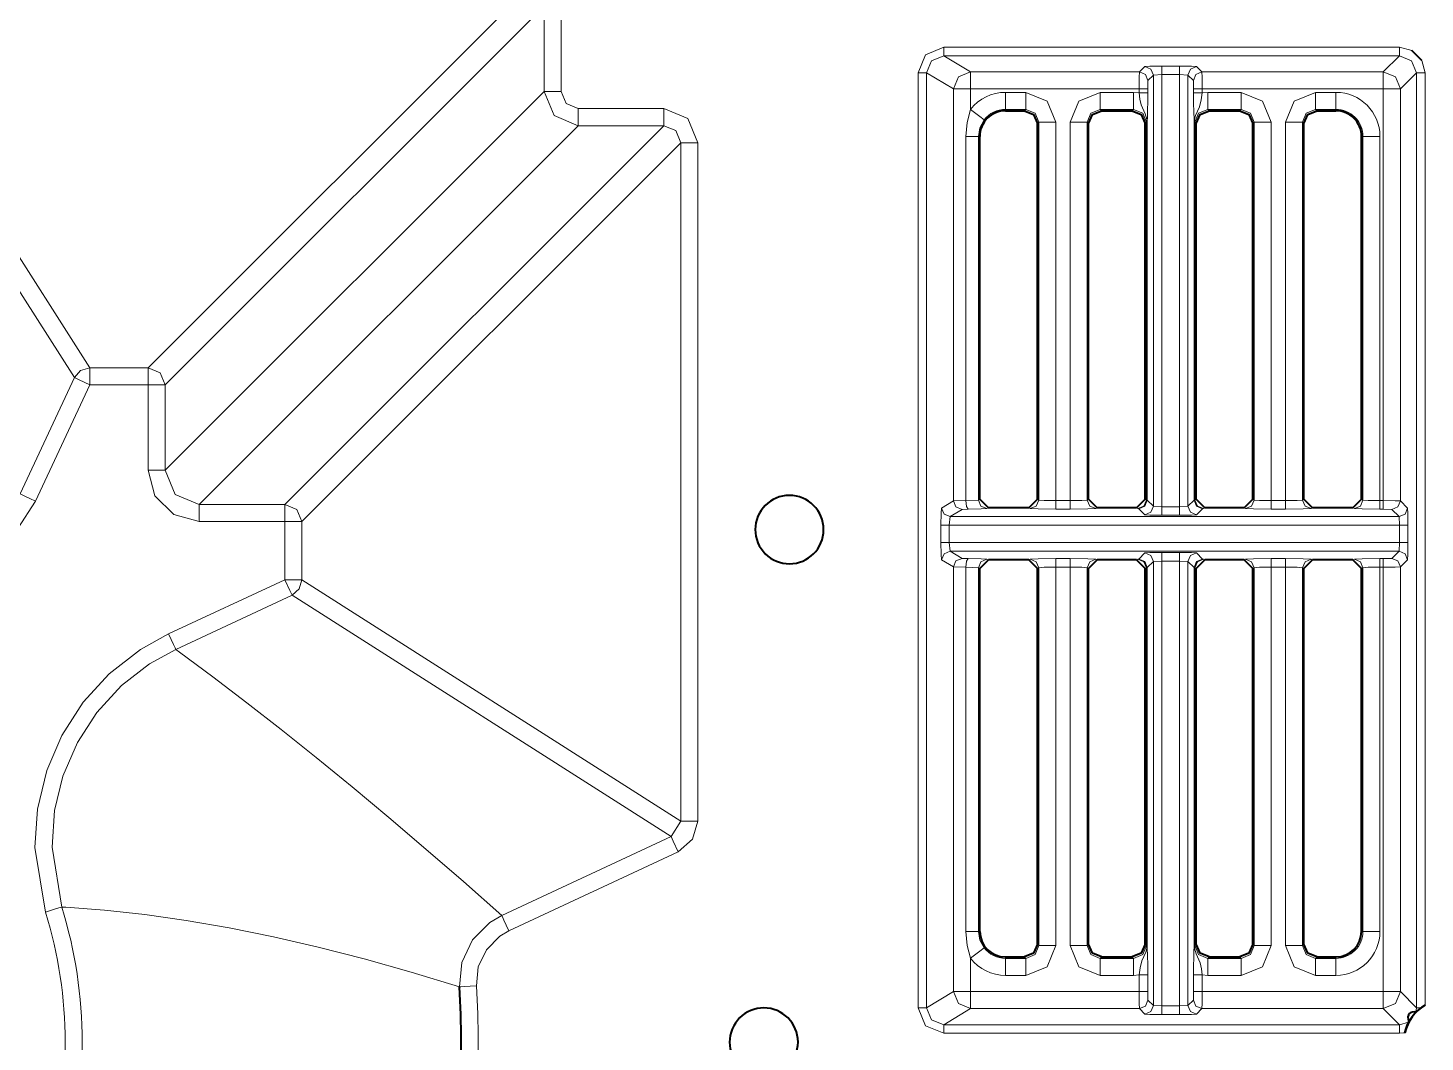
# Model space of a CAD drawing. Header units: millimetres. Extents: x 0 to 2941, y -405 to 1422.
# Drawn here: x 367.5 to 449.3, y 348.2 to 407.6 of the extents above; entities that cross this region are included whole.
import ezdxf

# ---------------------------------------------------------------- set-up
doc = ezdxf.new("R2010")
doc.units = ezdxf.units.MM
doc.layers.add('FINE', color=9, linetype='Continuous')
doc.layers.add('OUTLINE', color=7, linetype='Continuous')

msp = doc.modelspace()

# ---------------------------------------------------------------- linework, layer by layer
at = {"layer": 'FINE', "lineweight": 9}
for p, q in [((357.008, 409.837), (371.133, 387.665)), ((374.543, 387.665), (396.715, 409.837)), ((370.228, 387.089), (356.103, 409.26)), ((397.713, 408.838), (375.541, 386.667)), ((398.711, 408.838), (398.711, 403.834)), ((447.754, 406.427), (421.089, 406.427)), ((448.481, 406.239), (447.754, 406.427)), ((447.754, 405.928), (446.81, 404.984)), ((419.589, 404.929), (419.589, 350.202)), ((420.089, 404.929), (421.664, 403.984)), ((420.089, 350.202), (420.089, 404.929)), ((432.857, 405.299), (432.542, 404.984)), ((433.042, 404.484), (433.357, 404.799)), ((433.357, 404.799), (433.857, 404.825)), ((433.357, 404.799), (433.357, 379.558)), ((433.857, 379.532), (433.857, 404.825)), ((433.857, 404.825), (434.883, 404.825)), ((434.883, 404.825), (434.883, 379.532)), ((434.883, 404.825), (435.382, 404.799)), ((435.382, 404.799), (435.698, 404.484)), ((435.382, 379.558), (435.382, 404.799)), ((436.197, 404.984), (435.882, 405.299)), ((446.81, 404.984), (436.197, 404.984)), ((447.81, 403.984), (448.754, 404.928)), ((448.754, 404.928), (448.754, 350.203)), ((375.541, 381.662), (397.713, 403.834)), ((421.664, 403.984), (421.664, 379.873)), ((422.663, 403.984), (432.529, 403.984)), ((422.663, 402.786), (422.663, 403.984)), ((432.529, 403.984), (432.529, 403.758)), ((433.029, 403.984), (433.042, 404.484)), ((433.029, 403.758), (433.029, 403.984)), ((435.698, 404.484), (435.71, 403.984)), ((435.71, 403.984), (435.71, 403.758)), ((436.21, 403.984), (446.81, 403.984)), ((436.21, 403.758), (436.21, 403.984)), ((446.81, 403.984), (446.81, 379.886)), ((447.81, 379.873), (447.81, 403.984)), ((425.902, 403.788), (424.704, 403.788)), ((432.202, 403.788), (430.237, 403.788)), ((432.529, 403.758), (432.202, 403.788)), ((436.537, 403.788), (436.21, 403.758)), ((444.035, 403.788), (442.837, 403.788)), ((425.902, 402.79), (425.821, 402.708)), ((432.202, 402.79), (432.121, 402.708)), ((436.537, 402.79), (438.502, 402.79)), ((436.619, 402.708), (436.537, 402.79)), ((438.502, 402.79), (438.421, 402.708)), ((377.538, 379.665), (399.71, 401.837)), ((404.715, 401.837), (382.543, 379.665)), ((399.71, 401.837), (404.715, 401.837)), ((426.57, 401.959), (426.651, 402.041)), ((426.651, 402.041), (426.651, 379.923)), ((428.49, 402.041), (428.49, 379.886)), ((432.87, 401.959), (432.951, 402.041)), ((433, 379.915), (433, 402.041)), ((435.74, 402.041), (435.74, 379.915)), ((435.756, 379.915), (435.756, 402.041)), ((439.17, 401.959), (439.251, 402.041)), ((439.251, 402.041), (439.251, 379.923)), ((441.09, 402.041), (441.09, 379.886)), ((442.088, 402.041), (442.17, 401.959)), ((442.088, 379.923), (442.088, 402.041)), ((383.541, 378.667), (405.713, 400.839)), ((405.713, 400.839), (405.713, 361.132)), ((422.391, 401.208), (422.391, 379.885)), ((423.119, 401.208), (423.204, 401.208)), ((423.119, 379.921), (423.119, 401.208)), ((445.535, 401.208), (445.616, 401.208)), ((445.616, 401.208), (445.616, 379.923)), ((446.615, 379.886), (446.615, 401.208)), ((371.133, 387.665), (374.543, 387.665)), ((367.055, 380.284), (370.228, 387.089)), ((371.133, 386.667), (367.96, 379.863)), ((374.543, 386.667), (371.133, 386.667)), ((374.543, 381.662), (374.543, 386.667)), ((375.541, 386.667), (375.541, 381.662)), ((377.538, 379.665), (382.543, 379.665)), ((421.664, 379.873), (420.963, 379.453)), ((421.462, 378.953), (422.163, 379.374)), ((422.391, 379.885), (421.664, 379.873)), ((422.163, 379.374), (422.527, 379.385)), ((423.119, 379.921), (422.391, 379.885)), ((423.204, 379.964), (423.119, 379.921)), ((423.618, 379.421), (423.704, 379.464)), ((426.07, 379.464), (426.152, 379.423)), ((426.651, 379.923), (426.57, 379.964)), ((427.65, 379.386), (428.49, 379.386)), ((429.57, 379.964), (429.488, 379.923)), ((429.988, 379.423), (430.07, 379.464)), ((432.5, 379.415), (432.857, 379.058)), ((432.983, 379.915), (432.951, 379.923)), ((433.357, 379.558), (433, 379.915)), ((433.857, 379.532), (433.357, 379.558)), ((434.883, 379.532), (433.857, 379.532)), ((435.382, 379.558), (434.883, 379.532)), ((435.74, 379.915), (435.382, 379.558)), ((435.788, 379.923), (435.756, 379.915)), ((435.87, 379.964), (435.788, 379.923)), ((436.288, 379.423), (436.37, 379.464)), ((438.67, 379.464), (438.752, 379.423)), ((439.251, 379.923), (439.17, 379.964)), ((440.25, 379.386), (441.09, 379.386)), ((442.17, 379.964), (442.088, 379.923)), ((442.588, 379.423), (442.67, 379.464)), ((445.035, 379.464), (445.117, 379.423)), ((445.616, 379.923), (445.535, 379.964)), ((446.81, 379.886), (446.615, 379.886)), ((446.615, 379.386), (446.81, 379.386)), ((446.81, 379.386), (447.31, 379.373)), ((447.31, 379.373), (447.73, 378.953)), ((448.23, 379.453), (447.81, 379.873)), ((383.541, 378.667), (383.541, 375.257)), ((421.42, 378.453), (421.462, 378.953)), ((447.73, 378.953), (421.462, 378.953)), ((433.857, 379.033), (434.883, 379.033)), ((447.73, 378.953), (447.756, 378.453)), ((420.92, 378.453), (420.92, 377.427)), ((421.42, 377.427), (421.42, 378.453)), ((447.756, 377.427), (421.42, 377.427)), ((421.462, 376.928), (421.42, 377.427)), ((421.462, 376.928), (447.73, 376.928)), ((422.163, 376.507), (421.462, 376.928)), ((434.883, 376.848), (433.857, 376.848)), ((447.73, 376.928), (447.31, 376.508)), ((447.756, 377.427), (447.73, 376.928)), ((422.527, 376.495), (422.163, 376.507)), ((423.704, 376.417), (423.618, 376.46)), ((426.152, 376.458), (426.07, 376.417)), ((428.49, 376.495), (427.65, 376.495)), ((432.452, 376.458), (432.37, 376.417)), ((432.5, 376.466), (432.452, 376.458)), ((432.857, 376.823), (432.5, 376.466)), ((433, 375.966), (433.357, 376.323)), ((433.357, 376.323), (433.857, 376.349)), ((433.357, 376.323), (433.357, 350.331)), ((433.857, 350.306), (433.857, 376.349)), ((433.857, 376.349), (434.883, 376.349)), ((434.883, 376.349), (434.883, 350.306)), ((434.883, 376.349), (435.382, 376.323)), ((435.382, 350.331), (435.382, 376.323)), ((435.382, 376.323), (435.74, 375.966)), ((436.239, 376.466), (435.882, 376.823)), ((436.288, 376.458), (436.239, 376.466)), ((436.37, 376.417), (436.288, 376.458)), ((438.752, 376.458), (438.67, 376.417)), ((441.09, 376.495), (440.25, 376.495)), ((445.117, 376.458), (445.035, 376.417)), ((446.81, 376.495), (446.615, 376.495)), ((447.31, 376.508), (446.81, 376.495)), ((447.81, 376.008), (448.23, 376.428)), ((375.739, 372.084), (382.543, 375.257)), ((405.713, 361.132), (383.541, 375.257)), ((421.664, 376.008), (422.391, 375.996)), ((421.664, 376.008), (421.664, 351.147)), ((422.391, 375.996), (423.119, 375.96)), ((423.119, 354.672), (423.119, 375.96)), ((423.119, 375.96), (423.204, 375.917)), ((426.57, 375.917), (426.651, 375.958)), ((426.651, 375.958), (426.651, 353.84)), ((427.65, 353.84), (427.65, 375.995)), ((429.488, 353.84), (429.488, 375.958)), ((429.488, 375.958), (429.57, 375.917)), ((432.87, 375.917), (432.951, 375.958)), ((432.951, 375.958), (432.983, 375.966)), ((432.951, 375.958), (432.951, 353.84)), ((432.983, 375.966), (432.983, 353.84)), ((433, 353.84), (433, 375.966)), ((435.74, 375.966), (435.74, 353.84)), ((435.756, 353.84), (435.756, 375.966)), ((435.756, 375.966), (435.788, 375.958)), ((435.788, 353.84), (435.788, 375.958)), ((435.788, 375.958), (435.87, 375.917)), ((439.17, 375.917), (439.251, 375.958)), ((440.25, 353.84), (440.25, 375.995)), ((440.25, 375.995), (441.09, 375.995)), ((441.09, 375.995), (441.09, 353.84)), ((442.088, 353.84), (442.088, 375.958)), ((442.088, 375.958), (442.17, 375.917)), ((445.535, 375.917), (445.616, 375.958)), ((445.616, 375.958), (445.616, 354.672)), ((446.615, 375.995), (446.81, 375.995)), ((446.615, 354.672), (446.615, 375.995)), ((446.81, 375.995), (446.81, 351.147)), ((447.81, 351.147), (447.81, 376.008)), ((382.965, 374.352), (405.137, 360.227)), ((376.161, 371.179), (376.376, 371.021)), ((405.713, 361.132), (405.137, 360.227)), ((405.137, 360.227), (395.233, 355.609)), ((395.655, 354.704), (405.559, 359.322)), ((369.736, 356.079), (369.487, 356.094)), ((423.204, 354.672), (423.119, 354.672)), ((445.616, 354.672), (445.535, 354.672)), ((426.651, 353.84), (426.57, 353.921)), ((429.57, 353.921), (429.488, 353.84)), ((430.237, 353.091), (430.319, 353.172)), ((432.121, 353.172), (432.202, 353.091)), ((432.951, 353.84), (432.87, 353.921)), ((435.87, 353.921), (435.788, 353.84)), ((436.537, 353.091), (436.619, 353.172)), ((438.421, 353.172), (438.502, 353.091)), ((442.17, 353.921), (442.088, 353.84)), ((442.837, 353.091), (442.919, 353.172)), ((444.035, 353.172), (444.035, 353.091)), ((432.202, 353.091), (430.237, 353.091)), ((438.502, 353.091), (436.537, 353.091)), ((444.035, 353.091), (442.837, 353.091)), ((424.704, 352.092), (425.902, 352.092)), ((432.529, 352.123), (432.529, 351.147)), ((433.029, 351.147), (433.029, 352.123)), ((435.71, 352.123), (435.71, 351.147)), ((436.21, 351.147), (436.21, 352.123)), ((436.21, 352.123), (436.537, 352.092)), ((436.537, 352.092), (438.502, 352.092)), ((442.837, 352.092), (444.035, 352.092)), ((421.664, 351.147), (420.089, 350.202)), ((433.042, 350.647), (433.029, 351.147)), ((435.71, 351.147), (435.698, 350.647)), ((446.81, 351.147), (436.21, 351.147)), ((448.754, 350.203), (447.81, 351.147)), ((421.089, 349.203), (422.663, 350.147)), ((422.663, 350.147), (432.542, 350.147)), ((432.542, 350.147), (432.857, 349.832)), ((433.357, 350.331), (433.042, 350.647)), ((433.857, 350.306), (433.357, 350.331)), ((434.883, 350.306), (433.857, 350.306)), ((435.382, 350.331), (434.883, 350.306)), ((435.698, 350.647), (435.382, 350.331)), ((435.882, 349.832), (436.197, 350.147)), ((436.197, 350.147), (446.81, 350.147)), ((446.81, 350.147), (447.754, 349.203)), ((448.754, 350.203), (448.721, 349.948)), ((447.754, 349.203), (421.089, 349.203)), ((433.857, 349.806), (434.883, 349.806)), ((448.293, 349.361), (447.754, 349.203)), ((421.089, 348.703), (447.754, 348.703)), ((447.754, 348.703), (448.077, 348.739))]:
    msp.add_line(p, q, dxfattribs=at)
for points in [[(397.713, 403.834), (397.713, 408.838), (397.422, 409.546), (396.715, 409.837)], [(421.089, 406.427), (420.029, 405.988), (419.589, 404.929)], [(421.089, 405.928), (421.089, 406.078), (421.089, 406.427)], [(447.754, 405.928), (447.754, 406.078), (447.754, 406.427)], [(420.089, 404.929), (420.382, 405.635), (421.089, 405.928)], [(432.542, 404.984), (422.663, 404.984), (421.089, 405.928), (447.754, 405.928)], [(447.754, 405.928), (448.461, 405.635), (448.754, 404.928)], [(449.253, 350.348), (449.253, 404.928), (449.066, 405.655)], [(419.589, 404.929), (419.935, 404.929), (420.089, 404.929)], [(422.663, 404.984), (421.956, 404.691), (421.664, 403.984)], [(422.663, 404.984), (422.663, 404.682), (422.663, 403.984)], [(432.542, 404.984), (432.533, 404.682), (432.529, 403.984)], [(432.542, 404.984), (432.895, 404.837), (433.042, 404.484)], [(434.883, 405.324), (433.857, 405.324), (433.159, 405.317), (432.857, 405.299)], [(432.857, 405.299), (433.21, 405.152), (433.357, 404.799)], [(433.857, 405.324), (433.857, 405.173), (433.857, 404.825)], [(434.883, 405.324), (434.883, 405.173), (434.883, 404.825)], [(435.882, 405.299), (435.58, 405.317), (434.883, 405.324)], [(435.882, 405.299), (435.529, 405.152), (435.382, 404.799)], [(436.197, 404.984), (435.844, 404.837), (435.698, 404.484)], [(436.21, 403.984), (436.206, 404.682), (436.197, 404.984)], [(447.81, 403.984), (447.517, 404.691), (446.81, 404.984)], [(446.81, 404.984), (446.81, 404.682), (446.81, 403.984)], [(448.754, 404.928), (448.905, 404.928), (449.253, 404.928)], [(397.713, 403.834), (398.025, 403.834), (398.711, 403.834)], [(397.713, 403.834), (398.299, 402.423), (399.71, 401.837)], [(404.715, 402.835), (399.71, 402.835), (399.004, 403.128), (398.711, 403.834)], [(421.664, 403.984), (421.971, 403.984), (422.663, 403.984)], [(432.529, 403.984), (432.878, 403.984), (433.029, 403.984)], [(436.21, 403.984), (435.861, 403.984), (435.71, 403.984)], [(447.81, 403.984), (447.508, 403.984), (446.81, 403.984)], [(424.704, 402.79), (424.704, 403.1), (424.704, 403.788)], [(425.902, 402.79), (425.902, 403.1), (425.902, 403.788)], [(427.65, 402.041), (427.138, 403.277), (425.902, 403.788)], [(430.237, 403.788), (429.001, 403.277), (428.49, 402.041)], [(430.237, 403.788), (430.237, 403.1), (430.237, 402.79)], [(432.202, 403.788), (432.202, 403.1), (432.202, 402.79)], [(432.529, 403.758), (432.878, 403.758), (433.029, 403.758)], [(432.529, 403.758), (432.572, 403.394), (432.65, 403.051), (432.875, 402.533), (432.926, 402.396), (432.955, 402.289), (432.978, 402.144), (432.983, 402.074), (432.983, 402.041), (432.983, 379.915)], [(433, 402.041), (433, 402.053), (433, 402.081), (433.001, 402.14), (433.003, 402.189), (433.006, 402.263), (433.02, 402.757), (433.026, 403.228), (433.029, 403.758)], [(436.21, 403.758), (435.861, 403.758), (435.71, 403.758)], [(435.71, 403.758), (435.713, 403.166), (435.723, 402.618), (435.736, 402.21), (435.739, 402.102), (435.739, 402.068), (435.74, 402.041)], [(435.756, 402.041), (435.758, 402.111), (435.767, 402.198), (435.827, 402.437), (436.049, 402.937), (436.16, 403.351), (436.21, 403.758)], [(436.537, 403.788), (436.537, 403.1), (436.537, 402.79)], [(440.25, 402.041), (439.738, 403.277), (438.502, 403.788), (436.537, 403.788)], [(438.502, 403.788), (438.502, 403.1), (438.502, 402.79)], [(442.837, 403.788), (441.601, 403.277), (441.09, 402.041)], [(442.837, 403.788), (442.837, 403.1), (442.837, 402.79)], [(444.035, 403.788), (444.035, 403.1), (444.035, 402.79)], [(399.71, 401.837), (399.71, 402.149), (399.71, 402.835)], [(404.715, 401.837), (404.715, 402.149), (404.715, 402.835)], [(406.711, 361.132), (406.711, 400.839), (406.127, 402.251), (404.715, 402.835)], [(422.663, 402.786), (422.459, 402.029), (422.391, 401.208)], [(423.453, 402.176), (423.207, 402.365), (422.663, 402.786)], [(423.119, 401.208), (423.202, 401.712), (423.453, 402.176)], [(424.704, 402.708), (424.704, 402.79), (425.902, 402.79)], [(425.902, 402.79), (426.433, 402.572), (426.651, 402.041)], [(429.488, 402.041), (429.706, 402.572), (430.237, 402.79)], [(430.319, 402.708), (430.237, 402.79), (432.202, 402.79)], [(432.202, 402.79), (432.733, 402.572), (432.951, 402.041)], [(435.788, 402.041), (436.006, 402.572), (436.537, 402.79)], [(438.502, 402.79), (439.033, 402.572), (439.251, 402.041)], [(442.088, 402.041), (442.306, 402.572), (442.837, 402.79)], [(442.919, 402.708), (442.837, 402.79), (444.035, 402.79), (444.035, 402.708)], [(404.715, 401.837), (405.422, 401.546), (405.713, 400.839)], [(426.651, 402.041), (426.961, 402.041), (427.65, 402.041)], [(428.49, 379.886), (427.65, 379.886), (427.65, 402.041)], [(428.49, 402.041), (429.178, 402.041), (429.488, 402.041)], [(429.488, 379.923), (429.488, 402.041), (429.57, 401.959)], [(432.951, 402.041), (432.951, 379.923), (432.87, 379.964)], [(432.951, 402.041), (432.962, 402.041), (432.983, 402.041)], [(432.983, 402.041), (432.995, 402.041), (433, 402.041)], [(435.756, 402.041), (435.744, 402.041), (435.74, 402.041)], [(435.756, 402.041), (435.777, 402.041), (435.788, 402.041)], [(435.788, 379.923), (435.788, 402.041), (435.87, 401.959)], [(439.251, 402.041), (439.561, 402.041), (440.25, 402.041)], [(441.09, 379.886), (440.25, 379.886), (440.25, 402.041)], [(441.09, 402.041), (441.778, 402.041), (442.088, 402.041)], [(405.713, 400.839), (406.025, 400.839), (406.711, 400.839)], [(422.391, 401.208), (422.901, 401.208), (423.119, 401.208)], [(445.616, 401.208), (445.926, 401.208), (446.615, 401.208)], [(370.228, 387.089), (370.597, 387.508), (371.133, 387.665)], [(371.133, 387.665), (371.133, 387.353), (371.133, 386.667)], [(374.543, 387.665), (374.543, 387.353), (374.543, 386.667)], [(374.543, 387.665), (375.248, 387.371), (375.541, 386.667)], [(370.228, 387.089), (370.51, 386.957), (371.133, 386.667)], [(374.543, 386.667), (375.229, 386.667), (375.541, 386.667)], [(377.538, 378.667), (376.04, 379.068), (374.944, 380.163), (374.543, 381.662)], [(374.543, 381.662), (375.229, 381.662), (375.541, 381.662)], [(375.541, 381.662), (376.124, 380.248), (377.538, 379.665)], [(367.055, 380.284), (367.138, 380.246), (367.338, 380.153), (367.625, 380.019), (367.96, 379.863)], [(367.96, 379.863), (365.863, 376.651), (364.244, 375.09), (362.332, 373.787), (360.288, 372.851), (358.054, 372.254), (355.816, 372.047), (353.51, 372.224), (351.674, 372.657)], [(377.538, 378.667), (377.538, 379.353), (377.538, 379.665)], [(382.543, 378.667), (382.543, 379.353), (382.543, 379.665)], [(382.543, 379.665), (383.248, 379.372), (383.541, 378.667)], [(420.963, 379.453), (420.933, 379.151), (420.92, 378.453)], [(421.462, 378.953), (421.109, 379.1), (420.963, 379.453)], [(422.163, 379.374), (421.81, 379.52), (421.664, 379.873)], [(422.527, 379.385), (422.432, 379.536), (422.391, 379.885)], [(422.527, 379.385), (423.292, 379.399), (423.618, 379.421)], [(423.618, 379.421), (423.265, 379.568), (423.119, 379.921)], [(426.152, 379.423), (426.505, 379.57), (426.651, 379.923)], [(426.152, 379.423), (426.617, 379.397), (427.65, 379.386)], [(427.65, 379.886), (426.961, 379.897), (426.651, 379.923)], [(427.65, 379.386), (427.65, 379.537), (427.65, 379.886)], [(429.488, 379.923), (429.178, 379.897), (428.49, 379.886)], [(428.49, 379.386), (428.49, 379.537), (428.49, 379.886)], [(428.49, 379.386), (429.522, 379.397), (429.988, 379.423)], [(429.488, 379.923), (429.635, 379.57), (429.988, 379.423)], [(432.37, 379.464), (432.452, 379.423), (432.5, 379.415)], [(432.452, 379.423), (432.804, 379.57), (432.951, 379.923)], [(432.5, 379.415), (432.84, 379.563), (432.983, 379.915)], [(432.5, 379.415), (432.853, 379.562), (433, 379.915)], [(432.857, 379.058), (433.21, 379.204), (433.357, 379.558)], [(433, 379.915), (432.995, 379.915), (432.983, 379.915)], [(433.857, 379.033), (433.857, 379.183), (433.857, 379.532)], [(434.883, 379.033), (434.883, 379.183), (434.883, 379.532)], [(435.882, 379.058), (435.529, 379.204), (435.382, 379.558)], [(436.239, 379.415), (435.886, 379.562), (435.74, 379.915)], [(435.756, 379.915), (435.744, 379.915), (435.74, 379.915)], [(436.239, 379.415), (435.899, 379.563), (435.756, 379.915)], [(436.288, 379.423), (435.935, 379.57), (435.788, 379.923)], [(435.882, 379.058), (436.239, 379.415), (436.288, 379.423)], [(439.251, 379.923), (439.104, 379.57), (438.752, 379.423)], [(438.752, 379.423), (439.217, 379.397), (440.25, 379.386)], [(440.25, 379.886), (439.561, 379.897), (439.251, 379.923)], [(440.25, 379.886), (440.25, 379.537), (440.25, 379.386)], [(442.088, 379.923), (441.778, 379.897), (441.09, 379.886)], [(441.09, 379.886), (441.09, 379.537), (441.09, 379.386)], [(441.09, 379.386), (442.122, 379.397), (442.588, 379.423)], [(442.088, 379.923), (442.235, 379.57), (442.588, 379.423)], [(445.117, 379.423), (445.469, 379.57), (445.616, 379.923)], [(445.117, 379.423), (445.582, 379.397), (446.615, 379.386)], [(446.615, 379.886), (445.926, 379.897), (445.616, 379.923)], [(446.615, 379.386), (446.615, 379.537), (446.615, 379.886)], [(446.81, 379.386), (446.81, 379.537), (446.81, 379.886)], [(447.81, 379.873), (447.508, 379.882), (446.81, 379.886)], [(447.31, 379.373), (447.663, 379.52), (447.81, 379.873)], [(447.73, 378.953), (448.083, 379.1), (448.23, 379.453)], [(448.255, 377.427), (448.255, 378.453), (448.248, 379.151), (448.23, 379.453)], [(382.543, 375.257), (382.543, 378.667), (377.538, 378.667)], [(382.543, 378.667), (383.229, 378.667), (383.541, 378.667)], [(432.857, 379.058), (433.159, 379.04), (433.857, 379.033)], [(434.883, 379.033), (435.58, 379.04), (435.882, 379.058)], [(421.42, 378.453), (421.074, 378.453), (420.92, 378.453)], [(421.42, 378.453), (447.756, 378.453), (447.756, 377.427)], [(447.756, 378.453), (448.104, 378.453), (448.255, 378.453)], [(421.42, 377.427), (421.074, 377.427), (420.92, 377.427)], [(420.92, 377.427), (420.933, 376.73), (420.963, 376.428), (421.664, 376.008)], [(421.462, 376.928), (421.109, 376.781), (420.963, 376.428)], [(433.857, 376.848), (433.159, 376.841), (432.857, 376.823)], [(433.857, 376.349), (433.857, 376.697), (433.857, 376.848)], [(434.883, 376.349), (434.883, 376.697), (434.883, 376.848)], [(435.882, 376.823), (435.58, 376.841), (434.883, 376.848)], [(447.73, 376.928), (448.083, 376.781), (448.23, 376.428)], [(447.756, 377.427), (448.104, 377.427), (448.255, 377.427)], [(448.23, 376.428), (448.248, 376.73), (448.255, 377.427)], [(422.163, 376.507), (421.81, 376.361), (421.664, 376.008)], [(422.527, 376.495), (422.432, 376.345), (422.391, 375.996)], [(423.618, 376.46), (423.292, 376.482), (422.527, 376.495)], [(423.618, 376.46), (423.265, 376.313), (423.119, 375.96)], [(427.65, 376.495), (426.617, 376.484), (426.152, 376.458)], [(426.152, 376.458), (426.505, 376.311), (426.651, 375.958)], [(427.65, 376.495), (427.65, 376.344), (427.65, 375.995)], [(428.49, 376.495), (428.49, 376.344), (428.49, 375.995)], [(430.07, 376.417), (429.988, 376.458), (429.522, 376.484), (428.49, 376.495)], [(429.988, 376.458), (429.635, 376.311), (429.488, 375.958)], [(432.951, 375.958), (432.804, 376.311), (432.452, 376.458)], [(432.983, 375.966), (432.84, 376.318), (432.5, 376.466)], [(433, 375.966), (432.853, 376.319), (432.5, 376.466)], [(433.357, 376.323), (433.21, 376.676), (432.857, 376.823)], [(435.382, 376.323), (435.529, 376.676), (435.882, 376.823)], [(435.74, 375.966), (435.886, 376.319), (436.239, 376.466)], [(435.756, 375.966), (435.899, 376.318), (436.239, 376.466)], [(435.788, 375.958), (435.935, 376.311), (436.288, 376.458)], [(440.25, 376.495), (439.217, 376.484), (438.752, 376.458)], [(438.752, 376.458), (439.104, 376.311), (439.251, 375.958)], [(440.25, 376.495), (440.25, 376.344), (440.25, 375.995)], [(441.09, 376.495), (441.09, 376.344), (441.09, 375.995)], [(442.67, 376.417), (442.588, 376.458), (442.122, 376.484), (441.09, 376.495)], [(442.588, 376.458), (442.235, 376.311), (442.088, 375.958)], [(446.615, 376.495), (445.582, 376.484), (445.117, 376.458)], [(445.616, 375.958), (445.469, 376.311), (445.117, 376.458)], [(446.615, 375.995), (446.615, 376.344), (446.615, 376.495)], [(446.81, 376.495), (446.81, 376.344), (446.81, 375.995)], [(447.31, 376.508), (447.663, 376.361), (447.81, 376.008)], [(383.541, 375.257), (383.384, 374.72), (382.965, 374.352), (376.161, 371.179)], [(382.543, 375.257), (382.833, 374.634), (382.965, 374.352)], [(382.543, 375.257), (383.229, 375.257), (383.541, 375.257)], [(422.391, 375.996), (422.391, 354.672), (422.462, 353.836), (422.663, 353.095)], [(426.651, 375.958), (426.961, 375.984), (427.65, 375.995)], [(427.65, 375.995), (428.49, 375.995), (428.49, 353.84)], [(428.49, 375.995), (429.178, 375.984), (429.488, 375.958)], [(432.983, 375.966), (432.995, 375.966), (433, 375.966)], [(435.74, 375.966), (435.744, 375.966), (435.756, 375.966)], [(439.251, 375.958), (439.251, 353.84), (439.17, 353.921)], [(439.251, 375.958), (439.561, 375.984), (440.25, 375.995)], [(441.09, 375.995), (441.778, 375.984), (442.088, 375.958)], [(445.616, 375.958), (445.926, 375.984), (446.615, 375.995)], [(446.81, 375.995), (447.508, 375.999), (447.81, 376.008)], [(368.533, 355.797), (367.925, 359.585), (368.073, 361.829), (368.612, 364.079), (369.494, 366.147), (370.747, 368.091), (372.264, 369.749), (374.089, 371.17), (375.739, 372.084)], [(375.739, 372.084), (375.895, 371.749), (376.029, 371.462), (376.122, 371.262), (376.161, 371.179)], [(376.161, 371.179), (374.632, 370.332), (372.986, 369.058), (371.536, 367.481), (370.405, 365.734), (369.558, 363.765), (369.069, 361.741), (368.923, 359.602), (369.487, 356.094)], [(395.233, 355.609), (393.001, 357.581), (390.799, 359.491), (388.627, 361.34), (386.486, 363.126), (384.375, 364.85), (382.331, 366.483), (380.317, 368.056), (378.332, 369.568), (376.376, 371.021)], [(405.559, 359.322), (406.399, 360.059), (406.711, 361.132)], [(405.713, 361.132), (406.025, 361.132), (406.711, 361.132)], [(405.137, 360.227), (405.268, 359.944), (405.559, 359.322)], [(368.533, 355.797), (368.886, 355.907), (369.189, 356.001), (369.399, 356.067), (369.487, 356.094)], [(369.736, 356.079), (371.997, 355.906), (374.345, 355.649), (376.777, 355.306), (379.289, 354.875), (381.879, 354.355), (384.495, 353.754), (387.181, 353.064), (389.934, 352.284), (392.752, 351.415)], [(395.233, 355.609), (394.533, 355.198), (393.518, 354.166), (392.901, 352.855), (392.752, 351.415)], [(395.233, 355.609), (395.272, 355.525), (395.365, 355.326), (395.499, 355.038), (395.655, 354.704)], [(393.748, 351.481), (393.862, 352.588), (394.336, 353.595), (395.117, 354.388), (395.655, 354.704)], [(422.391, 354.672), (422.901, 354.672), (423.119, 354.672)], [(423.453, 353.705), (423.206, 354.16), (423.119, 354.672)], [(445.616, 354.672), (445.926, 354.672), (446.615, 354.672)], [(422.663, 353.095), (423.207, 353.516), (423.453, 353.705)], [(425.821, 353.172), (425.902, 353.091), (424.704, 353.091), (424.704, 353.172)], [(426.651, 353.84), (426.433, 353.309), (425.902, 353.091)], [(425.902, 352.092), (427.138, 352.604), (427.65, 353.84)], [(426.651, 353.84), (426.961, 353.84), (427.65, 353.84)], [(428.49, 353.84), (429.178, 353.84), (429.488, 353.84)], [(428.49, 353.84), (429.001, 352.604), (430.237, 352.092)], [(430.237, 353.091), (429.706, 353.309), (429.488, 353.84)], [(432.951, 353.84), (432.733, 353.309), (432.202, 353.091)], [(432.983, 353.84), (432.981, 353.769), (432.972, 353.683), (432.912, 353.444), (432.69, 352.943), (432.579, 352.53), (432.529, 352.123)], [(432.951, 353.84), (432.962, 353.84), (432.983, 353.84)], [(433, 353.84), (432.995, 353.84), (432.983, 353.84)], [(433.029, 352.123), (433.026, 352.715), (433.017, 353.263), (433.004, 353.671), (433, 353.779), (433, 353.813), (433, 353.84)], [(435.74, 353.84), (435.74, 353.827), (435.739, 353.8), (435.738, 353.741), (435.736, 353.692), (435.734, 353.618), (435.72, 353.124), (435.713, 352.653), (435.71, 352.123)], [(435.74, 353.84), (435.744, 353.84), (435.756, 353.84)], [(435.756, 353.84), (435.777, 353.84), (435.788, 353.84)], [(436.21, 352.123), (436.167, 352.487), (436.089, 352.83), (435.865, 353.348), (435.813, 353.485), (435.784, 353.591), (435.761, 353.737), (435.757, 353.807), (435.756, 353.84)], [(436.537, 353.091), (436.006, 353.309), (435.788, 353.84)], [(439.251, 353.84), (439.033, 353.309), (438.502, 353.091)], [(438.502, 352.092), (439.738, 352.604), (440.25, 353.84)], [(439.251, 353.84), (439.561, 353.84), (440.25, 353.84)], [(441.09, 353.84), (441.778, 353.84), (442.088, 353.84)], [(441.09, 353.84), (441.601, 352.604), (442.837, 352.092)], [(442.837, 353.091), (442.306, 353.309), (442.088, 353.84)], [(432.529, 351.147), (422.663, 351.147), (422.663, 353.095)], [(424.704, 352.092), (424.704, 352.781), (424.704, 353.091)], [(425.902, 352.092), (425.902, 352.781), (425.902, 353.091)], [(430.237, 353.091), (430.237, 352.781), (430.237, 352.092)], [(432.202, 353.091), (432.202, 352.781), (432.202, 352.092)], [(436.537, 353.091), (436.537, 352.781), (436.537, 352.092)], [(438.502, 353.091), (438.502, 352.781), (438.502, 352.092)], [(442.837, 353.091), (442.837, 352.781), (442.837, 352.092)], [(444.035, 353.091), (444.035, 352.781), (444.035, 352.092)], [(430.237, 352.092), (432.202, 352.092), (432.529, 352.123)], [(433.029, 352.123), (432.878, 352.123), (432.529, 352.123)], [(435.71, 352.123), (435.861, 352.123), (436.21, 352.123)], [(392.752, 351.415), (392.844, 351.421), (393.063, 351.435), (393.38, 351.456), (393.748, 351.481)], [(421.664, 351.147), (421.956, 350.44), (422.663, 350.147)], [(422.663, 351.147), (421.971, 351.147), (421.664, 351.147)], [(422.663, 351.147), (422.663, 350.449), (422.663, 350.147)], [(433.029, 351.147), (432.878, 351.147), (432.529, 351.147)], [(432.529, 351.147), (432.533, 350.449), (432.542, 350.147)], [(435.71, 351.147), (435.861, 351.147), (436.21, 351.147)], [(436.197, 350.147), (436.206, 350.449), (436.21, 351.147)], [(446.81, 350.147), (447.517, 350.44), (447.81, 351.147)], [(446.81, 351.147), (447.508, 351.147), (447.81, 351.147)], [(446.81, 351.147), (446.81, 350.449), (446.81, 350.147)], [(419.589, 350.202), (419.935, 350.202), (420.089, 350.202)], [(419.589, 350.202), (420.029, 349.142), (421.089, 348.703)], [(421.089, 349.203), (420.382, 349.495), (420.089, 350.202)], [(433.042, 350.647), (432.895, 350.294), (432.542, 350.147)], [(433.357, 350.331), (433.21, 349.978), (432.857, 349.832)], [(433.857, 350.306), (433.857, 349.957), (433.857, 349.806)], [(434.883, 350.306), (434.883, 349.957), (434.883, 349.806)], [(435.382, 350.331), (435.529, 349.978), (435.882, 349.832)], [(435.698, 350.647), (435.844, 350.294), (436.197, 350.147)], [(448.754, 350.203), (448.832, 350.203), (449.031, 350.203)], [(421.089, 348.703), (421.089, 349.052), (421.089, 349.203)], [(432.857, 349.832), (433.159, 349.813), (433.857, 349.806)], [(434.883, 349.806), (435.58, 349.813), (435.882, 349.832)], [(447.754, 348.703), (447.754, 349.052), (447.754, 349.203)]]:
    msp.add_lwpolyline(points, dxfattribs=at)
for points in [[(424.704, 403.788, 0.232249), (422.663, 402.786)], [(446.615, 401.208, 0.414204), (444.035, 403.788)], [(424.704, 402.79, 0.232242), (423.453, 402.175)], [(445.616, 401.208, 0.414214), (444.035, 402.79)], [(368.533, 340.584, 0.151875), (368.533, 355.798)], [(369.487, 340.287, 0.151871), (369.487, 356.094)], [(444.035, 353.091, 0.414214), (445.616, 354.672)], [(444.035, 352.093, 0.414204), (446.615, 354.672)], [(423.453, 353.705, 0.232246), (424.704, 353.091)], [(422.663, 353.095, 0.23224), (424.704, 352.093)], [(393.748, 344.9, 0.033071), (393.748, 351.481)]]:
    msp.add_lwpolyline(points, format="xyb", dxfattribs=at)
at = {"layer": 'OUTLINE', "lineweight": 40}
for p, q in [((449.066, 405.655), (448.481, 406.239)), ((424.704, 402.708), (425.821, 402.708)), ((430.319, 402.708), (432.121, 402.708)), ((442.919, 402.708), (444.035, 402.708)), ((426.57, 379.964), (426.57, 401.959)), ((429.57, 379.964), (429.57, 401.959)), ((432.87, 379.964), (432.87, 401.959)), ((435.87, 379.964), (435.87, 401.959)), ((439.17, 379.964), (439.17, 401.959)), ((423.204, 379.964), (423.204, 401.208)), ((445.535, 379.964), (445.535, 401.208)), ((426.57, 379.964), (426.07, 379.464)), ((432.87, 379.964), (432.37, 379.464)), ((436.37, 379.464), (435.87, 379.964)), ((438.67, 379.464), (436.37, 379.464)), ((439.17, 379.964), (438.67, 379.464)), ((442.67, 379.464), (442.17, 379.964)), ((445.035, 379.464), (442.67, 379.464)), ((445.535, 379.964), (445.035, 379.464)), ((426.07, 376.417), (423.704, 376.417)), ((426.07, 376.417), (426.57, 375.917)), ((432.37, 376.417), (430.07, 376.417)), ((432.37, 376.417), (432.87, 375.917)), ((435.87, 375.917), (436.37, 376.417)), ((438.67, 376.417), (436.37, 376.417)), ((438.67, 376.417), (439.17, 375.917)), ((442.17, 375.917), (442.67, 376.417)), ((445.035, 376.417), (442.67, 376.417)), ((445.035, 376.417), (445.535, 375.917)), ((426.57, 353.921), (426.57, 375.917)), ((432.87, 353.921), (432.87, 375.917)), ((435.87, 353.921), (435.87, 375.917)), ((439.17, 353.921), (439.17, 375.917)), ((442.17, 353.921), (442.17, 375.917)), ((445.535, 354.672), (445.535, 375.917)), ((424.704, 353.172), (425.821, 353.172)), ((430.319, 353.172), (432.121, 353.172)), ((436.619, 353.172), (438.421, 353.172)), ((442.919, 353.172), (444.035, 353.172)), ((449.031, 350.203), (449.253, 350.348))]:
    msp.add_line(p, q, dxfattribs=at)
for points in [[(424.704, 402.708, 0.41423), (423.204, 401.208)], [(445.535, 401.208, 0.414222), (444.035, 402.708)], [(423.204, 354.672, 0.414197), (424.704, 353.172)], [(444.035, 353.172, 0.414205), (445.535, 354.672)], [(392.752, 344.966, 0.033056), (392.752, 351.415)], [(449.253, 350.348, 0.207951), (448.077, 348.739)]]:
    msp.add_lwpolyline(points, format="xyb", dxfattribs=at)
for points in [[(425.821, 402.708), (426.35, 402.489), (426.57, 401.959)], [(429.57, 401.959), (429.789, 402.489), (430.319, 402.708)], [(432.121, 402.708), (432.65, 402.489), (432.87, 401.959)], [(435.87, 401.959), (436.089, 402.489), (436.619, 402.708)], [(436.619, 402.708), (438.421, 402.708), (438.95, 402.489), (439.17, 401.959)], [(442.17, 379.964), (442.17, 401.959), (442.389, 402.489), (442.919, 402.708)], [(426.07, 379.464), (423.704, 379.464), (423.204, 379.964)], [(432.37, 379.464), (430.07, 379.464), (429.57, 379.964)], [(423.204, 354.672), (423.204, 375.917), (423.704, 376.417)], [(429.57, 353.921), (429.57, 375.917), (430.07, 376.417)], [(426.57, 353.921), (426.35, 353.392), (425.821, 353.172)], [(430.319, 353.172), (429.789, 353.392), (429.57, 353.921)], [(432.87, 353.921), (432.65, 353.392), (432.121, 353.172)], [(436.619, 353.172), (436.089, 353.392), (435.87, 353.921)], [(439.17, 353.921), (438.95, 353.392), (438.421, 353.172)], [(442.919, 353.172), (442.389, 353.392), (442.17, 353.921)], [(448.721, 349.948), (448.655, 349.955), (448.509, 349.95), (448.415, 349.921), (448.339, 349.866), (448.326, 349.853), (448.321, 349.846), (448.319, 349.843), (448.317, 349.841), (448.315, 349.839), (448.313, 349.836), (448.311, 349.832), (448.306, 349.825), (448.294, 349.805), (448.275, 349.762), (448.255, 349.664), (448.28, 349.409), (448.293, 349.361)], [(448.721, 349.948), (448.736, 349.96), (448.787, 350.006), (448.921, 350.12), (449.031, 350.203)], [(448.077, 348.739), (448.143, 348.98), (448.209, 349.164), (448.265, 349.295), (448.287, 349.345), (448.293, 349.361)]]:
    msp.add_lwpolyline(points, dxfattribs=at)
for points in [[(414.067, 378.19, 0.414201), (412.067, 380.19, 0.414201), (410.066, 378.19, 0.414251), (412.067, 376.19, 0.414201)], [(408.567, 348.19, 0.414226), (410.567, 346.191, 0.414201), (412.567, 348.19, 0.414201), (410.567, 350.191, 0.414226)]]:
    msp.add_lwpolyline(points, format="xyb", close=True, dxfattribs=at)

doc.saveas('drawing.dxf')
